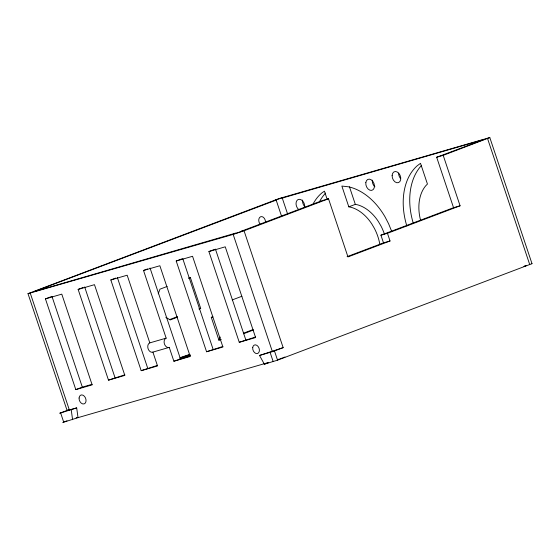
<?xml version="1.0" encoding="UTF-8"?>
<svg xmlns="http://www.w3.org/2000/svg" width="560" height="560" viewBox="0 0 560 560"><rect width="100%" height="100%" fill="white"/><g stroke="black" fill="none" stroke-linecap="round" stroke-linejoin="round"><path stroke-width="0.84" d="M158.221 293.86L159.957 289.177L167.167 286.447M221.235 339.395L218.953 340.256L220.269 337.043M63.742 422.065L62.846 422.457L78.022 417.641L76.685 407.904L67.109 410.536L28 293.657L279.195 198.527L489.804 137.557L532 263.662L277.55 360.171L264.355 364.182L259.518 355.46L283.157 347.648L244.048 230.769L328.517 198.786L347.97 256.914L390.04 240.982L387.464 233.289L380.926 235.186L383.502 242.872L390.04 240.982M67.109 410.536L67.69 410.207M489.804 137.557L443.205 155.351L436.667 157.241L453.544 207.683L460.082 205.793L443.205 155.351M284.97 357.014L284.102 357.371M526.162 265.678L523.908 266.539M287.539 213.822L282.268 198.072C289.744 195.209 268.814 202.181 276.171 200.109L281.722 216.692M276.171 200.109L33.579 291.781L235.522 233.149C228.193 235.97 249.032 229.012 241.619 231.105L321.979 200.676L328.517 198.786M45.444 298.872L61.789 294.14L92.148 384.874L75.803 389.606L45.444 298.872L51.968 296.401L82.327 387.135L92.134 384.293M78.134 289.408L94.479 284.676L124.838 375.41L108.493 380.142L78.134 289.408L83.027 287.553M110.824 279.944L127.176 275.212L149.814 342.881A4.872 3.479 73.9 0 0 148.099 348.726A4.872 3.479 73.9 0 0 152.901 352.107L157.535 365.946L141.183 370.678L110.824 279.944L115.717 278.089M436.667 157.241L484.225 139.44L282.268 198.072M143.521 270.48L159.866 265.748L190.225 356.482L173.88 361.214L169.246 347.375A4.872 3.479 73.9 0 1 164.444 343.994A4.872 3.479 73.9 0 1 166.159 338.149L143.521 270.48L147.595 268.933M176.211 261.016L192.556 256.284L222.915 347.018L206.57 351.75L176.211 261.016L181.916 258.853M208.901 251.552L225.246 246.82L255.605 337.554L239.26 342.286L208.901 251.552L214.606 249.389M391.545 231.014L388.591 223.741L385.007 216.811A60.053 41.902 69.3 0 0 348.453 186.795L341.859 186.067L348.81 206.836L355.327 204.365L357.805 204.876A38.948 27.181 69.3 0 1 378.378 221.557L380.912 225.89A38.948 27.181 69.3 0 1 384.531 234.479M188.797 278.257L190.4 277.648L200.69 308.406L199.087 309.008M380.926 235.186L453.544 207.683M387.464 233.289L460.082 205.793M169.323 319.704L177.331 316.666M177.457 317.198L170.254 319.935L165.844 317.303M232.204 299.936L241.885 296.268M347.095 256.662L383.502 242.872M218.953 340.256L211.295 317.38L212.821 316.806M75.803 389.606L82.327 387.135M108.493 380.142L124.824 374.829M141.183 370.678L157.514 365.365M243.439 333.214L253.12 329.553M243.53 333.767L253.204 330.099M173.88 361.214L190.211 355.901M206.57 351.75L222.901 346.444M239.26 342.286L255.591 336.98M69.356 409.542L59.759 413.231L76.685 407.904M64.561 421.757L67.011 420.826M259.518 355.46L272.286 351.708L283.157 347.648M264.355 364.182L268.24 362.712M244.048 230.769L233.163 234.409L28 293.657M189.889 355.019L181.02 357.833L189.98 354.655M282.66 357.91L283.605 357.567M281.946 358.155L281.211 358.407M279.72 358.904L280.469 358.659M278.677 359.233L278.082 359.408M77.616 417.445L76.167 417.851M524.636 265.965L525.455 265.727M188.762 278.117L190.4 277.648M199.052 308.875L200.69 308.406M211.295 317.38L212.821 316.939M149.814 342.881L166.159 338.149M152.901 352.107L169.246 347.375M78.022 417.641L268.121 362.607M531.412 263.725L532 263.662M348.81 206.836L351.281 207.347A38.948 27.181 69.3 0 1 371.854 224.028L374.388 228.361A38.948 27.181 69.3 0 1 379.848 244.307M487.557 138.551L529.753 264.656M349.447 186.788L355.327 204.365M327.208 199.444L324.443 191.17L322.056 192.794A60.053 41.902 69.3 0 0 312.928 204.281M274.463 350.945L277.55 360.171M233.163 234.409L272.272 351.288M270.109 352.394L273.196 361.627M215.425 249.081L245.784 339.815M182.735 258.545L213.094 349.279M150.038 268.009L180.397 358.743M117.348 277.473L147.707 368.207M84.658 286.937L115.017 377.671M30.261 293.146L69.37 410.025M60.662 413.028L63.749 422.254M71.253 409.962L72.583 419.699M190.057 355.278A12.173 0.49 -18.5 0 1 179.781 358.652M180.005 357.714A12.173 0.49 -18.5 0 1 189.679 354.431M260.225 224.238A4.543 3.248 73.9 0 1 260.603 216.748A4.543 3.248 73.9 0 1 265.454 222.117M298.396 209.244A5.845 4.074 69.3 0 1 296.352 201.663A5.845 4.074 69.3 0 1 301.644 200.102A5.845 4.074 69.3 0 1 304.612 207.417M304.92 206.773A5.845 4.074 69.3 0 1 302.652 200.039M374.906 186.802A5.845 4.074 69.3 0 1 372.344 180.166M400.659 178.619A5.845 4.074 69.3 0 1 398.629 173.145M319.452 201.81A60.053 41.902 69.3 0 1 325.598 193.095M413.364 223.524A60.053 41.902 69.3 0 1 421.372 165.606M406.84 225.995A60.053 41.902 69.3 0 1 417.186 165.788L420.511 163.331L427.448 184.072L425.852 185.647A38.948 27.181 69.3 0 0 420.49 219.961M79.079 398.02A4.704 3.283 69.3 0 0 84.056 403.914A4.704 3.283 69.3 0 0 84.553 396.431A4.704 3.283 69.3 0 0 79.079 398.02M252.714 347.585A4.543 3.171 69.3 0 0 257.292 353.584A4.543 3.171 69.3 0 0 258.146 346.535A4.543 3.171 69.3 0 0 252.714 347.585M392.112 175.616A5.845 4.074 69.3 0 0 398.475 182.63A5.845 4.074 69.3 0 0 398.748 173.208A5.845 4.074 69.3 0 0 392.112 175.616M365.82 182.637A5.845 4.074 69.3 0 0 371.7 190.372A5.845 4.074 69.3 0 0 372.813 181.314A5.845 4.074 69.3 0 0 365.82 182.637"/></g></svg>
